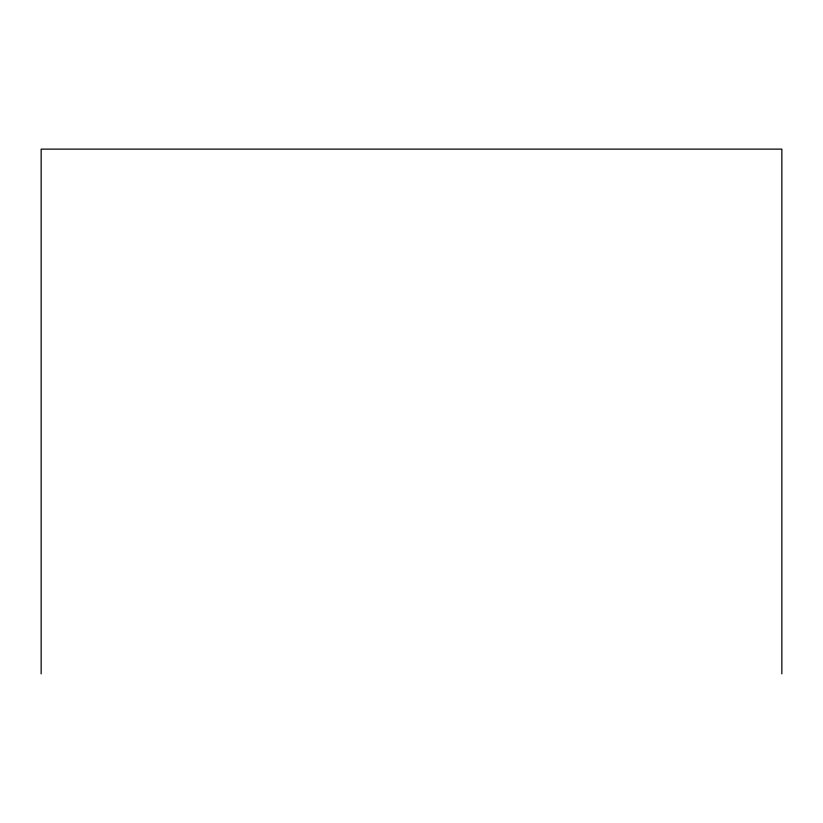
<?xml version="1.0" encoding="UTF-8"?>
<svg xmlns="http://www.w3.org/2000/svg" width="823" height="823" viewBox="0 0 823 823"><rect width="100%" height="100%" fill="white"/><g stroke="black" fill="none" stroke-linecap="round" stroke-linejoin="round"><path stroke-width="1.23" d="M781.85 673.872L781.85 149.128L41.15 149.128L41.15 673.872"/></g></svg>
